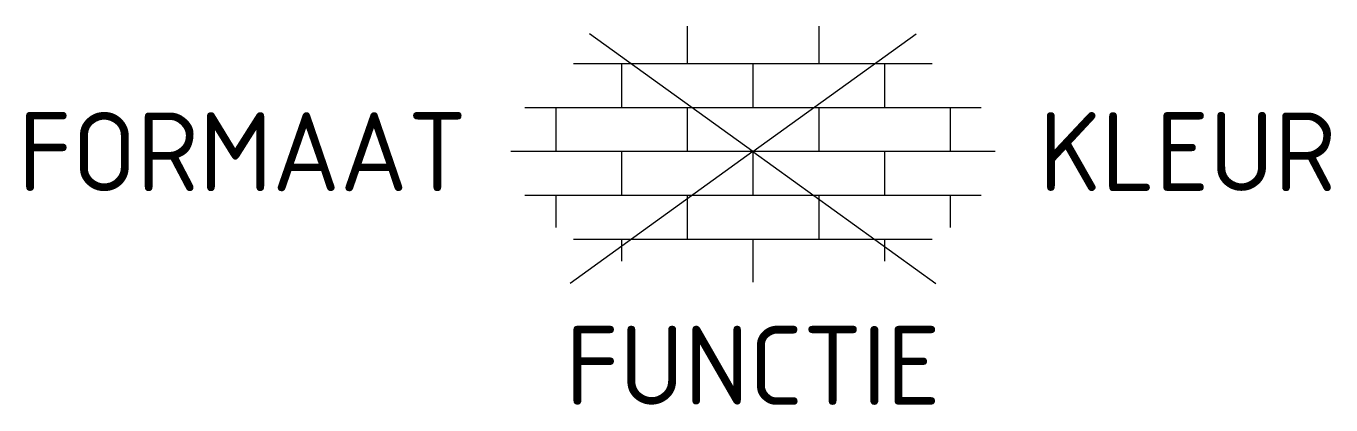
# Model space of a CAD drawing. Extents: x -16.6 to 13.2, y -5.8 to 2.9.
import ezdxf
from ezdxf.enums import TextEntityAlignment as Align

# ---------------------------------------------------------------- set-up
doc = ezdxf.new("R2010")
doc.units = 0
doc.styles.add('NLCS-ISO', font='NLCS-ISO.ttf')

msp = doc.modelspace()

# ---------------------------------------------------------------- linework, layer by layer
for p, q in [((0, 0), (-3.728, 2.684)), ((-1.5, 2.863), (-1.5, 2)), ((0, 0), (3.728, 2.684)), ((1.5, 2.863), (1.5, 2)), ((4.09, 2), (-4.09, 2)), ((-3, 2), (-3, 1)), ((0, 2), (0, 1)), ((3, 2), (3, 1)), ((5.204, 1), (-5.204, 1)), ((-4.5, 1), (-4.5, 0)), ((-1.5, 1), (-1.5, 0)), ((1.5, 1), (1.5, 0)), ((4.5, 1), (4.5, 0)), ((0, 0), (-4.172, -3.003)), ((0, 0), (0, -1)), ((5.525, 0), (-5.525, 0)), ((-3, 0), (-3, -1)), ((0, 0), (4.172, -3.003)), ((3, 0), (3, -1)), ((5.204, -1), (-5.204, -1)), ((-4.5, -1), (-4.5, -1.726)), ((-1.5, -1), (-1.5, -2)), ((1.5, -1), (1.5, -2)), ((4.5, -1), (4.5, -1.726)), ((4.09, -2), (-4.09, -2)), ((-3, -2), (-3, -2.498)), ((0, -2), (0, -2.975)), ((3, -2), (3, -2.498))]:
    msp.add_line(p, q)

# ---------------------------------------------------------------- texts
at = {"style": 'NLCS-ISO'}
msp.add_attdef('FORMAAT', text='20x60', height=1.8, dxfattribs=at).set_placement((-6.525, 0), align=Align.MIDDLE_RIGHT)
msp.add_attdef('KLEUR', text='G', height=1.8, dxfattribs=at).set_placement((6.525, 0), align=Align.MIDDLE_LEFT)
at = {"style": 'NLCS-ISO', "flags": 1}
msp.add_attdef('FUNCTIE', text='', height=1.8, dxfattribs=at).set_placement((0, -3.975), align=Align.TOP_CENTER)

doc.saveas('drawing.dxf')
